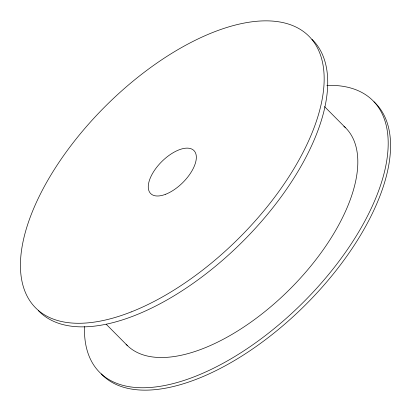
<?xml version="1.0" encoding="UTF-8"?>
<svg xmlns="http://www.w3.org/2000/svg" width="411" height="411" viewBox="0 0 411 411"><rect width="100%" height="100%" fill="white"/><g stroke="black" fill="none" stroke-linecap="round" stroke-linejoin="round"><path stroke-width="0.62" d="M324.51 106.598L345.266 127.502M106.182 324.228L127.389 345.589M312.031 39.343A192.677 93.847 -44.8 0 1 241.766 242.459A192.677 93.847 -44.8 0 1 38.398 310.649M343.889 126.228A154.14 75.074 -44.8 0 1 290.12 288.928A154.14 75.074 -44.8 0 1 126.079 344.243M326.848 85.38A192.677 93.847 -44.8 0 1 302.779 302.815A192.677 93.847 -44.8 0 1 84.512 326.581M373.989 101.789A192.677 93.847 -44.8 0 1 305.496 304.859A192.677 93.847 -44.8 0 1 101.24 373.933M131.15 311.934A192.677 93.847 -44.8 0 0 319.475 52.356A192.677 93.847 -44.8 0 0 66.269 151.911A192.677 93.847 -44.8 0 0 131.15 311.934M165.787 194.208A30.501 14.858 -44.8 0 0 195.6 153.118A30.501 14.858 -44.8 0 0 155.517 168.875A30.501 14.858 -44.8 0 0 165.787 194.208"/></g></svg>
